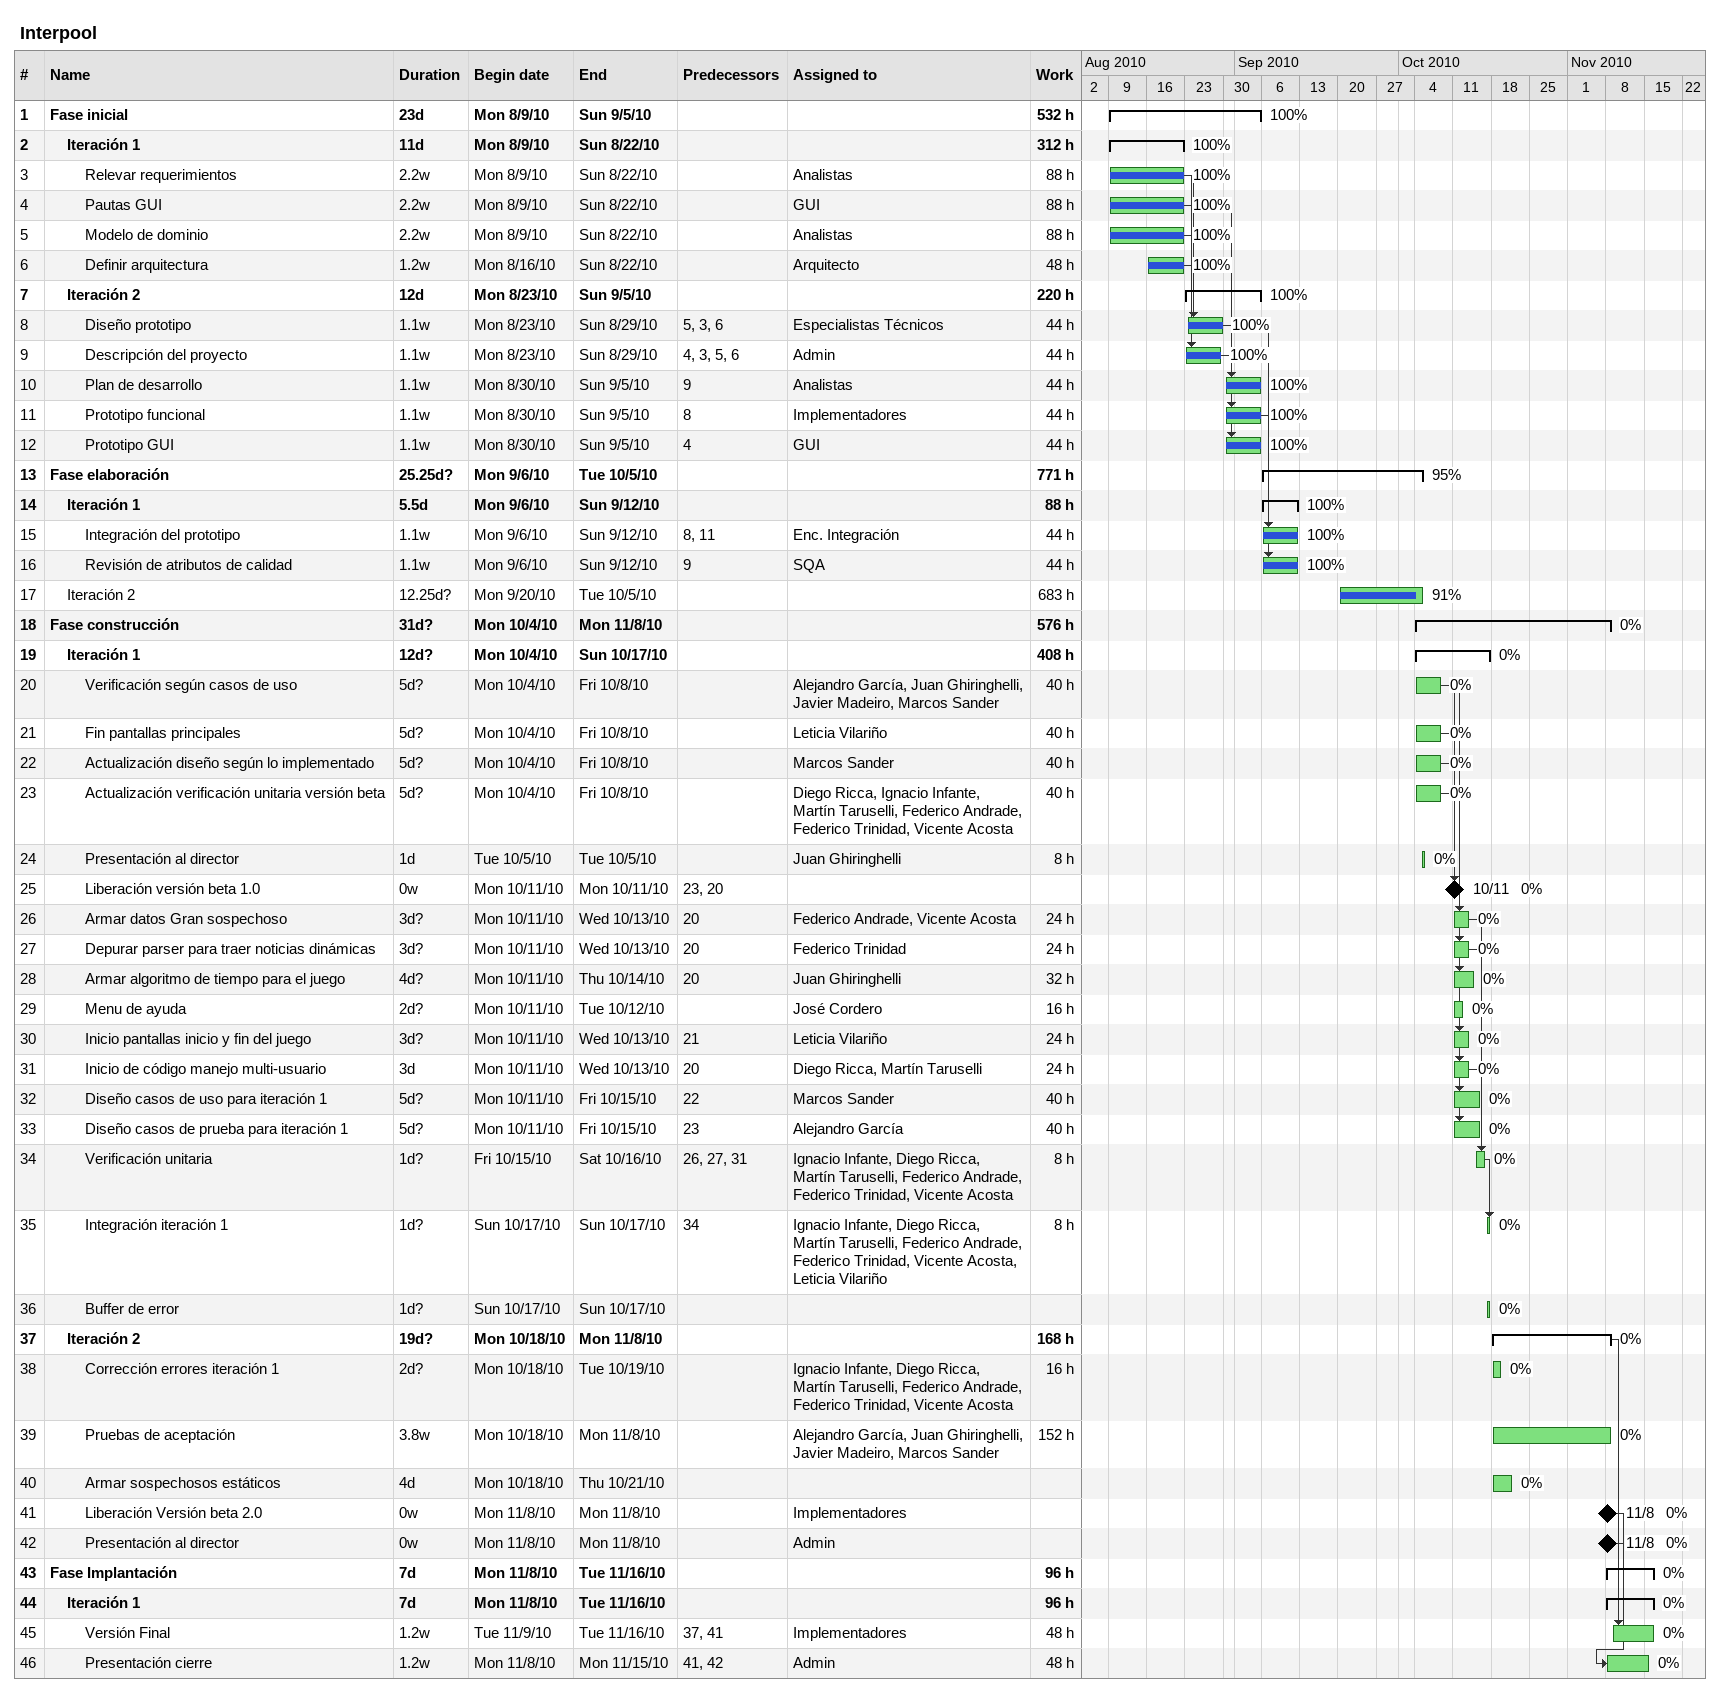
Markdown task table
Interpool

| ID | Level | Task | Duration | Start | Finish | Predecessors | Resources | % complete | Work (h) |
|---|---|---|---|---|---|---|---|---|---|
| 1 | 1 | **Fase inicial** | 23d | 2010-08-09 | 2010-09-05 |  |  | 100 | 532 |
| 2 | 2 | **Iteración 1** | 11d | 2010-08-09 | 2010-08-22 |  |  | 100 | 312 |
| 3 | 3 | Relevar requerimientos | 2.2w | 2010-08-09 | 2010-08-22 |  | Analistas | 100 | 88 |
| 4 | 3 | Pautas GUI | 2.2w | 2010-08-09 | 2010-08-22 |  | GUI | 100 | 88 |
| 5 | 3 | Modelo de dominio | 2.2w | 2010-08-09 | 2010-08-22 |  | Analistas | 100 | 88 |
| 6 | 3 | Definir arquitectura | 1.2w | 2010-08-16 | 2010-08-22 |  | Arquitecto | 100 | 48 |
| 7 | 2 | **Iteración 2** | 12d | 2010-08-23 | 2010-09-05 |  |  | 100 | 220 |
| 8 | 3 | Diseño prototipo | 1.1w | 2010-08-23 | 2010-08-29 | 5, 3, 6 | Especialistas Técnicos | 100 | 44 |
| 9 | 3 | Descripción del proyecto | 1.1w | 2010-08-23 | 2010-08-29 | 4, 3, 5, 6 | Admin | 100 | 44 |
| 10 | 3 | Plan de desarrollo | 1.1w | 2010-08-30 | 2010-09-05 | 9 | Analistas | 100 | 44 |
| 11 | 3 | Prototipo funcional | 1.1w | 2010-08-30 | 2010-09-05 | 8 | Implementadores | 100 | 44 |
| 12 | 3 | Prototipo GUI | 1.1w | 2010-08-30 | 2010-09-05 | 4 | GUI | 100 | 44 |
| 13 | 1 | **Fase elaboración** | 25.25d? | 2010-09-06 | 2010-10-05 |  |  | 95 | 771 |
| 14 | 2 | **Iteración 1** | 5.5d | 2010-09-06 | 2010-09-12 |  |  | 100 | 88 |
| 15 | 3 | Integración del prototipo | 1.1w | 2010-09-06 | 2010-09-12 | 8, 11 | Enc. Integración | 100 | 44 |
| 16 | 3 | Revisión de atributos de calidad | 1.1w | 2010-09-06 | 2010-09-12 | 9 | SQA | 100 | 44 |
| 17 | 2 | Iteración 2 | 12.25d? | 2010-09-20 | 2010-10-05 |  |  | 91 | 683 |
| 18 | 1 | **Fase construcción** | 31d? | 2010-10-04 | 2010-11-08 |  |  | 0 | 576 |
| 19 | 2 | **Iteración 1** | 12d? | 2010-10-04 | 2010-10-17 |  |  | 0 | 408 |
| 20 | 3 | Verificación según casos de uso | 5d? | 2010-10-04 | 2010-10-08 |  | Alejandro García, Juan Ghiringhelli, Javier Madeiro, Marcos Sander | 0 | 40 |
| 21 | 3 | Fin pantallas principales | 5d? | 2010-10-04 | 2010-10-08 |  | Leticia Vilariño | 0 | 40 |
| 22 | 3 | Actualización diseño según lo implementado | 5d? | 2010-10-04 | 2010-10-08 |  | Marcos Sander | 0 | 40 |
| 23 | 3 | Actualización verificación unitaria versión beta | 5d? | 2010-10-04 | 2010-10-08 |  | Diego Ricca, Ignacio Infante, Martín Taruselli, Federico Andrade, Federico Trinidad, Vicente Acosta | 0 | 40 |
| 24 | 3 | Presentación al director | 1d | 2010-10-05 | 2010-10-05 |  | Juan Ghiringhelli | 0 | 8 |
| 25 | 3 | Liberación versión beta 1.0 | 0w | 2010-10-11 | 2010-10-11 | 23, 20 |  | 0 |  |
| 26 | 3 | Armar datos Gran sospechoso | 3d? | 2010-10-11 | 2010-10-13 | 20 | Federico Andrade, Vicente Acosta | 0 | 24 |
| 27 | 3 | Depurar parser para traer noticias dinámicas | 3d? | 2010-10-11 | 2010-10-13 | 20 | Federico Trinidad | 0 | 24 |
| 28 | 3 | Armar algoritmo de tiempo para el juego | 4d? | 2010-10-11 | 2010-10-14 | 20 | Juan Ghiringhelli | 0 | 32 |
| 29 | 3 | Menu de ayuda | 2d? | 2010-10-11 | 2010-10-12 |  | José Cordero | 0 | 16 |
| 30 | 3 | Inicio pantallas inicio y fin del juego | 3d? | 2010-10-11 | 2010-10-13 | 21 | Leticia Vilariño | 0 | 24 |
| 31 | 3 | Inicio de código manejo multi-usuario | 3d | 2010-10-11 | 2010-10-13 | 20 | Diego Ricca, Martín Taruselli | 0 | 24 |
| 32 | 3 | Diseño casos de uso para iteración 1 | 5d? | 2010-10-11 | 2010-10-15 | 22 | Marcos Sander | 0 | 40 |
| 33 | 3 | Diseño casos de prueba para iteración 1 | 5d? | 2010-10-11 | 2010-10-15 | 23 | Alejandro García | 0 | 40 |
| 34 | 3 | Verificación unitaria | 1d? | 2010-10-15 | 2010-10-16 | 26, 27, 31 | Ignacio Infante, Diego Ricca, Martín Taruselli, Federico Andrade, Federico Trinidad, Vicente Acosta | 0 | 8 |
| 35 | 3 | Integración iteración 1 | 1d? | 2010-10-17 | 2010-10-17 | 34 | Ignacio Infante, Diego Ricca, Martín Taruselli, Federico Andrade, Federico Trinidad, Vicente Acosta, Leticia Vilariño | 0 | 8 |
| 36 | 3 | Buffer de error | 1d? | 2010-10-17 | 2010-10-17 |  |  | 0 |  |
| 37 | 2 | **Iteración 2** | 19d? | 2010-10-18 | 2010-11-08 |  |  | 0 | 168 |
| 38 | 3 | Corrección errores iteración 1 | 2d? | 2010-10-18 | 2010-10-19 |  | Ignacio Infante, Diego Ricca, Martín Taruselli, Federico Andrade, Federico Trinidad, Vicente Acosta | 0 | 16 |
| 39 | 3 | Pruebas de aceptación | 3.8w | 2010-10-18 | 2010-11-08 |  | Alejandro García, Juan Ghiringhelli, Javier Madeiro, Marcos Sander | 0 | 152 |
| 40 | 3 | Armar sospechosos estáticos | 4d | 2010-10-18 | 2010-10-21 |  |  | 0 |  |
| 41 | 3 | Liberación Versión beta 2.0 | 0w | 2010-11-08 | 2010-11-08 |  | Implementadores | 0 |  |
| 42 | 3 | Presentación al director | 0w | 2010-11-08 | 2010-11-08 |  | Admin | 0 |  |
| 43 | 1 | **Fase Implantación** | 7d | 2010-11-08 | 2010-11-16 |  |  | 0 | 96 |
| 44 | 2 | **Iteración 1** | 7d | 2010-11-08 | 2010-11-16 |  |  | 0 | 96 |
| 45 | 3 | Versión Final | 1.2w | 2010-11-09 | 2010-11-16 | 37, 41 | Implementadores | 0 | 48 |
| 46 | 3 | Presentación cierre | 1.2w | 2010-11-08 | 2010-11-15 | 41, 42 | Admin | 0 | 48 |
